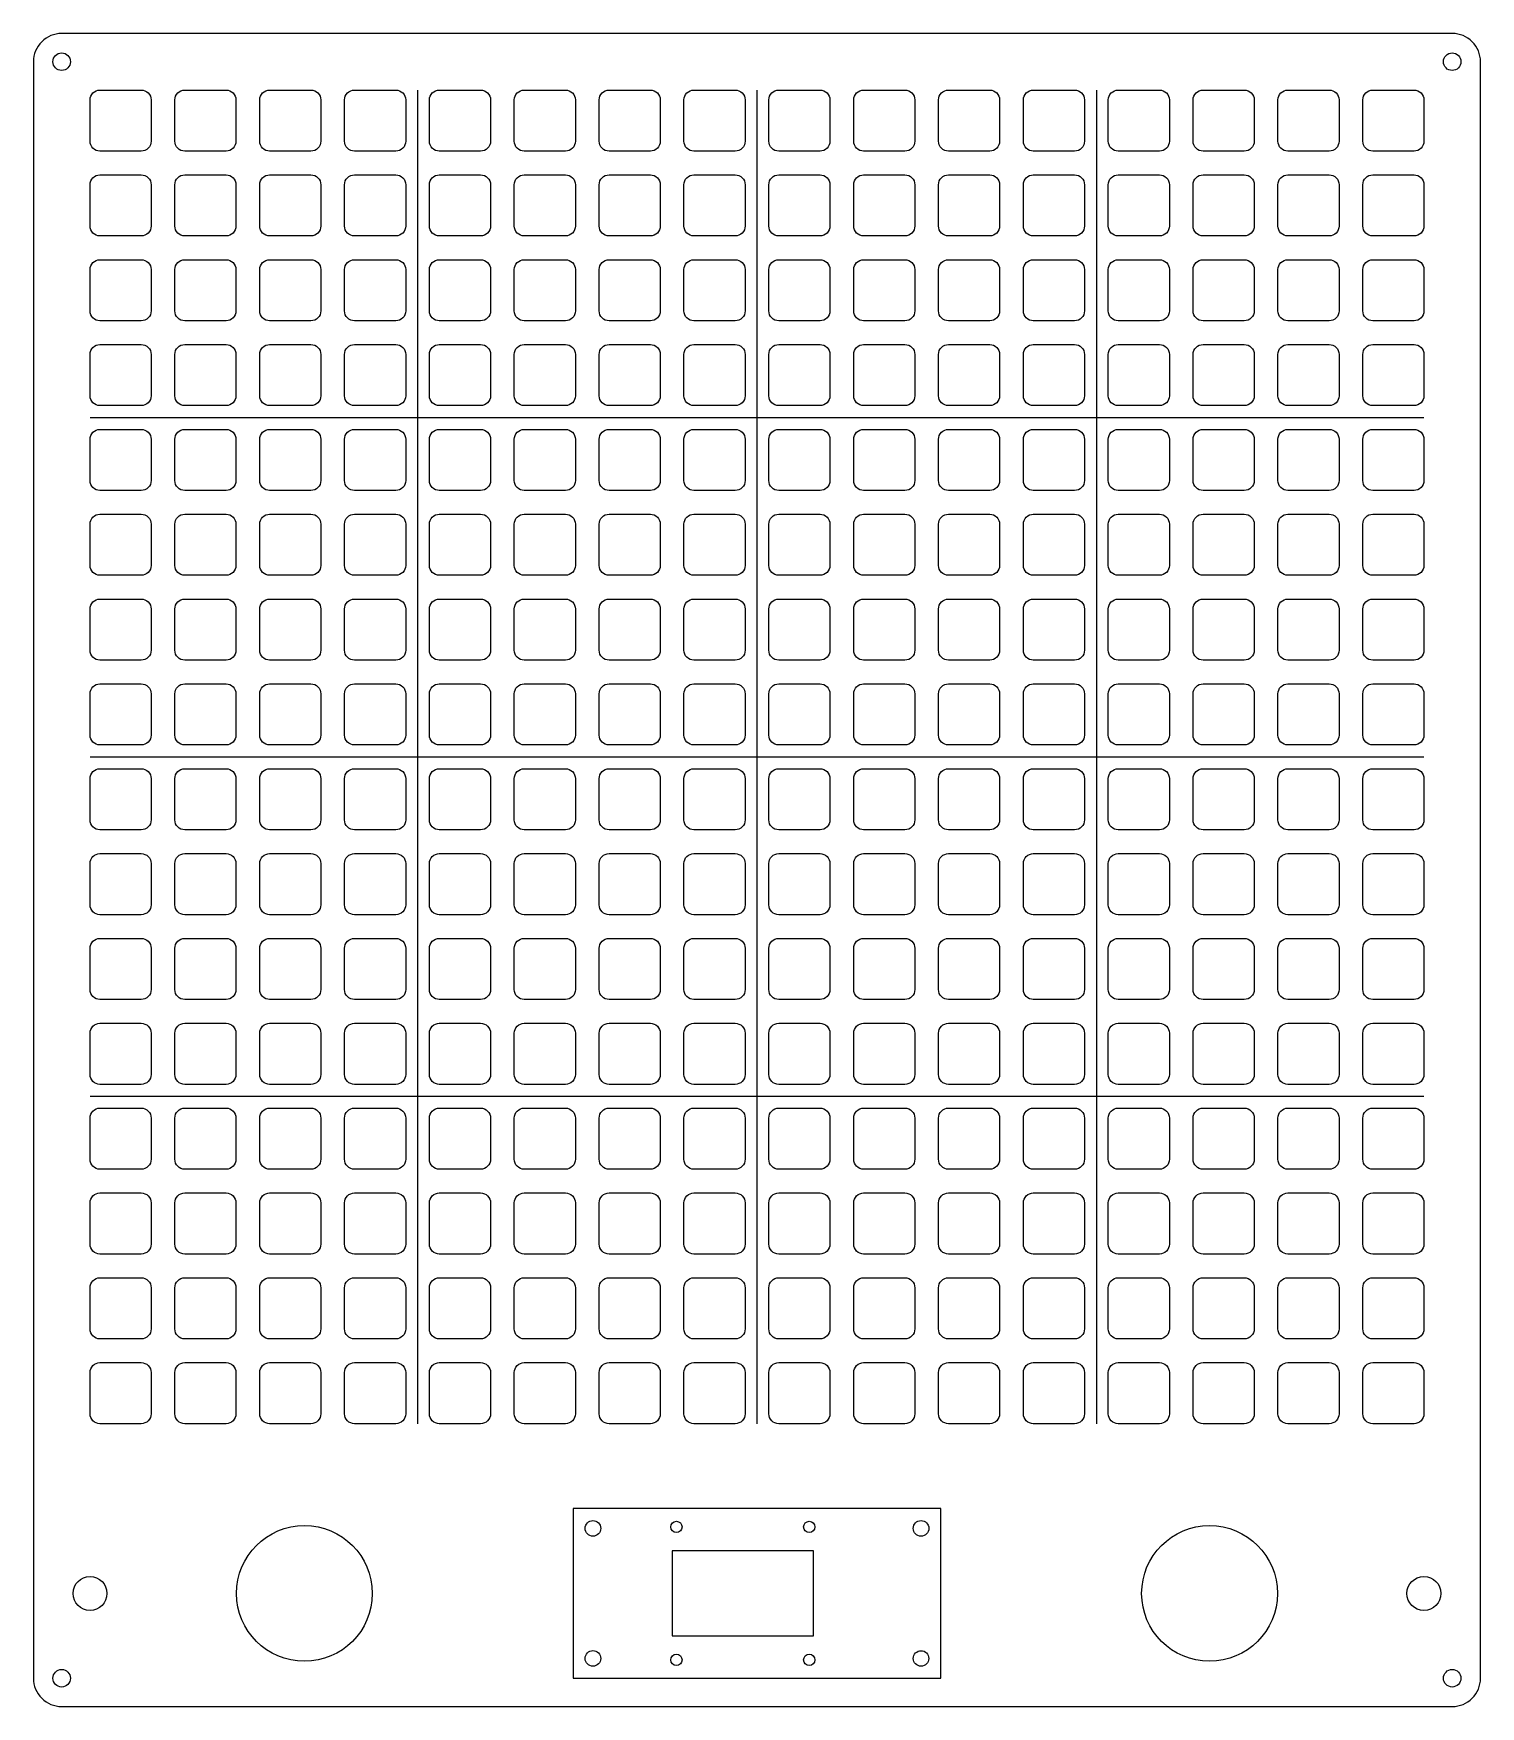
# Model space of a CAD drawing. Header units: millimetres. Extents: x 0 to 256, y -234 to 62.
import ezdxf

# ---------------------------------------------------------------- set-up
doc = ezdxf.new("R2010")
doc.units = ezdxf.units.MM
doc.layers.get('0').update_dxf_attribs({"linetype": 'CONTINUOUS'})

msp = doc.modelspace()

# ---------------------------------------------------------------- linework, layer by layer
for p, q in [((67.83, 51.89), (67.83, -183.91)), ((127.83, 51.89), (127.83, -183.91)), ((187.83, 51.89), (187.83, -183.91)), ((9.93, -6.01), (245.73, -6.01)), ((9.93, -66.01), (245.73, -66.01)), ((9.93, -126.01), (245.73, -126.01))]:
    msp.add_line(p, q)
for points in [[(250.73, 61.89), (4.93, 61.89, 0.414214), (-0.07, 56.89), (-0.07, -228.91, 0.414214), (4.93, -233.91), (250.73, -233.91, 0.414214), (255.73, -228.91), (255.73, 56.89, 0.414214)], [(18.98, 41.09), (11.68, 41.09, -0.414214), (9.93, 42.84), (9.93, 50.14, -0.414214), (11.68, 51.89), (18.98, 51.89, -0.414214), (20.73, 50.14), (20.73, 42.84, -0.414214)], [(33.98, 41.09), (26.68, 41.09, -0.414214), (24.93, 42.84), (24.93, 50.14, -0.414214), (26.68, 51.89), (33.98, 51.89, -0.414214), (35.73, 50.14), (35.73, 42.84, -0.414214)], [(48.98, 41.09), (41.68, 41.09, -0.414214), (39.93, 42.84), (39.93, 50.14, -0.414214), (41.68, 51.89), (48.98, 51.89, -0.414214), (50.73, 50.14), (50.73, 42.84, -0.414214)], [(63.98, 41.09), (56.68, 41.09, -0.414214), (54.93, 42.84), (54.93, 50.14, -0.414214), (56.68, 51.89), (63.98, 51.89, -0.414214), (65.73, 50.14), (65.73, 42.84, -0.414214)], [(78.98, 41.09), (71.68, 41.09, -0.414214), (69.93, 42.84), (69.93, 50.14, -0.414214), (71.68, 51.89), (78.98, 51.89, -0.414214), (80.73, 50.14), (80.73, 42.84, -0.414214)], [(93.98, 41.09), (86.68, 41.09, -0.414214), (84.93, 42.84), (84.93, 50.14, -0.414214), (86.68, 51.89), (93.98, 51.89, -0.414214), (95.73, 50.14), (95.73, 42.84, -0.414214)], [(108.98, 41.09), (101.68, 41.09, -0.414214), (99.93, 42.84), (99.93, 50.14, -0.414214), (101.68, 51.89), (108.98, 51.89, -0.414214), (110.73, 50.14), (110.73, 42.84, -0.414214)], [(123.98, 41.09), (116.68, 41.09, -0.414214), (114.93, 42.84), (114.93, 50.14, -0.414214), (116.68, 51.89), (123.98, 51.89, -0.414214), (125.73, 50.14), (125.73, 42.84, -0.414214)], [(138.98, 41.09), (131.68, 41.09, -0.414214), (129.93, 42.84), (129.93, 50.14, -0.414214), (131.68, 51.89), (138.98, 51.89, -0.414214), (140.73, 50.14), (140.73, 42.84, -0.414214)], [(153.98, 41.09), (146.68, 41.09, -0.414214), (144.93, 42.84), (144.93, 50.14, -0.414214), (146.68, 51.89), (153.98, 51.89, -0.414214), (155.73, 50.14), (155.73, 42.84, -0.414214)], [(168.98, 41.09), (161.68, 41.09, -0.414214), (159.93, 42.84), (159.93, 50.14, -0.414214), (161.68, 51.89), (168.98, 51.89, -0.414214), (170.73, 50.14), (170.73, 42.84, -0.414214)], [(183.98, 41.09), (176.68, 41.09, -0.414214), (174.93, 42.84), (174.93, 50.14, -0.414214), (176.68, 51.89), (183.98, 51.89, -0.414214), (185.73, 50.14), (185.73, 42.84, -0.414214)], [(198.98, 41.09), (191.68, 41.09, -0.414214), (189.93, 42.84), (189.93, 50.14, -0.414214), (191.68, 51.89), (198.98, 51.89, -0.414214), (200.73, 50.14), (200.73, 42.84, -0.414214)], [(213.98, 41.09), (206.68, 41.09, -0.414214), (204.93, 42.84), (204.93, 50.14, -0.414214), (206.68, 51.89), (213.98, 51.89, -0.414214), (215.73, 50.14), (215.73, 42.84, -0.414214)], [(228.98, 41.09), (221.68, 41.09, -0.414214), (219.93, 42.84), (219.93, 50.14, -0.414214), (221.68, 51.89), (228.98, 51.89, -0.414214), (230.73, 50.14), (230.73, 42.84, -0.414214)], [(243.98, 41.09), (236.68, 41.09, -0.414214), (234.93, 42.84), (234.93, 50.14, -0.414214), (236.68, 51.89), (243.98, 51.89, -0.414214), (245.73, 50.14), (245.73, 42.84, -0.414214)], [(18.98, 26.09), (11.68, 26.09, -0.414214), (9.93, 27.84), (9.93, 35.14, -0.414214), (11.68, 36.89), (18.98, 36.89, -0.414214), (20.73, 35.14), (20.73, 27.84, -0.414214)], [(33.98, 26.09), (26.68, 26.09, -0.414214), (24.93, 27.84), (24.93, 35.14, -0.414214), (26.68, 36.89), (33.98, 36.89, -0.414214), (35.73, 35.14), (35.73, 27.84, -0.414214)], [(48.98, 26.09), (41.68, 26.09, -0.414214), (39.93, 27.84), (39.93, 35.14, -0.414214), (41.68, 36.89), (48.98, 36.89, -0.414214), (50.73, 35.14), (50.73, 27.84, -0.414214)], [(63.98, 26.09), (56.68, 26.09, -0.414214), (54.93, 27.84), (54.93, 35.14, -0.414214), (56.68, 36.89), (63.98, 36.89, -0.414214), (65.73, 35.14), (65.73, 27.84, -0.414214)], [(78.98, 26.09), (71.68, 26.09, -0.414214), (69.93, 27.84), (69.93, 35.14, -0.414214), (71.68, 36.89), (78.98, 36.89, -0.414214), (80.73, 35.14), (80.73, 27.84, -0.414214)], [(93.98, 26.09), (86.68, 26.09, -0.414214), (84.93, 27.84), (84.93, 35.14, -0.414214), (86.68, 36.89), (93.98, 36.89, -0.414214), (95.73, 35.14), (95.73, 27.84, -0.414214)], [(108.98, 26.09), (101.68, 26.09, -0.414214), (99.93, 27.84), (99.93, 35.14, -0.414214), (101.68, 36.89), (108.98, 36.89, -0.414214), (110.73, 35.14), (110.73, 27.84, -0.414214)], [(123.98, 26.09), (116.68, 26.09, -0.414214), (114.93, 27.84), (114.93, 35.14, -0.414214), (116.68, 36.89), (123.98, 36.89, -0.414214), (125.73, 35.14), (125.73, 27.84, -0.414214)], [(138.98, 26.09), (131.68, 26.09, -0.414214), (129.93, 27.84), (129.93, 35.14, -0.414214), (131.68, 36.89), (138.98, 36.89, -0.414214), (140.73, 35.14), (140.73, 27.84, -0.414214)], [(153.98, 26.09), (146.68, 26.09, -0.414214), (144.93, 27.84), (144.93, 35.14, -0.414214), (146.68, 36.89), (153.98, 36.89, -0.414214), (155.73, 35.14), (155.73, 27.84, -0.414214)], [(168.98, 26.09), (161.68, 26.09, -0.414214), (159.93, 27.84), (159.93, 35.14, -0.414214), (161.68, 36.89), (168.98, 36.89, -0.414214), (170.73, 35.14), (170.73, 27.84, -0.414214)], [(183.98, 26.09), (176.68, 26.09, -0.414214), (174.93, 27.84), (174.93, 35.14, -0.414214), (176.68, 36.89), (183.98, 36.89, -0.414214), (185.73, 35.14), (185.73, 27.84, -0.414214)], [(198.98, 26.09), (191.68, 26.09, -0.414214), (189.93, 27.84), (189.93, 35.14, -0.414214), (191.68, 36.89), (198.98, 36.89, -0.414214), (200.73, 35.14), (200.73, 27.84, -0.414214)], [(213.98, 26.09), (206.68, 26.09, -0.414214), (204.93, 27.84), (204.93, 35.14, -0.414214), (206.68, 36.89), (213.98, 36.89, -0.414214), (215.73, 35.14), (215.73, 27.84, -0.414214)], [(228.98, 26.09), (221.68, 26.09, -0.414214), (219.93, 27.84), (219.93, 35.14, -0.414214), (221.68, 36.89), (228.98, 36.89, -0.414214), (230.73, 35.14), (230.73, 27.84, -0.414214)], [(243.98, 26.09), (236.68, 26.09, -0.414214), (234.93, 27.84), (234.93, 35.14, -0.414214), (236.68, 36.89), (243.98, 36.89, -0.414214), (245.73, 35.14), (245.73, 27.84, -0.414214)], [(18.98, 11.09), (11.68, 11.09, -0.414214), (9.93, 12.84), (9.93, 20.14, -0.414214), (11.68, 21.89), (18.98, 21.89, -0.414214), (20.73, 20.14), (20.73, 12.84, -0.414214)], [(33.98, 11.09), (26.68, 11.09, -0.414214), (24.93, 12.84), (24.93, 20.14, -0.414214), (26.68, 21.89), (33.98, 21.89, -0.414214), (35.73, 20.14), (35.73, 12.84, -0.414214)], [(48.98, 11.09), (41.68, 11.09, -0.414214), (39.93, 12.84), (39.93, 20.14, -0.414214), (41.68, 21.89), (48.98, 21.89, -0.414214), (50.73, 20.14), (50.73, 12.84, -0.414214)], [(63.98, 11.09), (56.68, 11.09, -0.414214), (54.93, 12.84), (54.93, 20.14, -0.414214), (56.68, 21.89), (63.98, 21.89, -0.414214), (65.73, 20.14), (65.73, 12.84, -0.414214)], [(78.98, 11.09), (71.68, 11.09, -0.414214), (69.93, 12.84), (69.93, 20.14, -0.414214), (71.68, 21.89), (78.98, 21.89, -0.414214), (80.73, 20.14), (80.73, 12.84, -0.414214)], [(93.98, 11.09), (86.68, 11.09, -0.414214), (84.93, 12.84), (84.93, 20.14, -0.414214), (86.68, 21.89), (93.98, 21.89, -0.414214), (95.73, 20.14), (95.73, 12.84, -0.414214)], [(108.98, 11.09), (101.68, 11.09, -0.414214), (99.93, 12.84), (99.93, 20.14, -0.414214), (101.68, 21.89), (108.98, 21.89, -0.414214), (110.73, 20.14), (110.73, 12.84, -0.414214)], [(123.98, 11.09), (116.68, 11.09, -0.414214), (114.93, 12.84), (114.93, 20.14, -0.414214), (116.68, 21.89), (123.98, 21.89, -0.414214), (125.73, 20.14), (125.73, 12.84, -0.414214)], [(138.98, 11.09), (131.68, 11.09, -0.414214), (129.93, 12.84), (129.93, 20.14, -0.414214), (131.68, 21.89), (138.98, 21.89, -0.414214), (140.73, 20.14), (140.73, 12.84, -0.414214)], [(153.98, 11.09), (146.68, 11.09, -0.414214), (144.93, 12.84), (144.93, 20.14, -0.414214), (146.68, 21.89), (153.98, 21.89, -0.414214), (155.73, 20.14), (155.73, 12.84, -0.414214)], [(168.98, 11.09), (161.68, 11.09, -0.414214), (159.93, 12.84), (159.93, 20.14, -0.414214), (161.68, 21.89), (168.98, 21.89, -0.414214), (170.73, 20.14), (170.73, 12.84, -0.414214)], [(183.98, 11.09), (176.68, 11.09, -0.414214), (174.93, 12.84), (174.93, 20.14, -0.414214), (176.68, 21.89), (183.98, 21.89, -0.414214), (185.73, 20.14), (185.73, 12.84, -0.414214)], [(198.98, 11.09), (191.68, 11.09, -0.414214), (189.93, 12.84), (189.93, 20.14, -0.414214), (191.68, 21.89), (198.98, 21.89, -0.414214), (200.73, 20.14), (200.73, 12.84, -0.414214)], [(213.98, 11.09), (206.68, 11.09, -0.414214), (204.93, 12.84), (204.93, 20.14, -0.414214), (206.68, 21.89), (213.98, 21.89, -0.414214), (215.73, 20.14), (215.73, 12.84, -0.414214)], [(228.98, 11.09), (221.68, 11.09, -0.414214), (219.93, 12.84), (219.93, 20.14, -0.414214), (221.68, 21.89), (228.98, 21.89, -0.414214), (230.73, 20.14), (230.73, 12.84, -0.414214)], [(243.98, 11.09), (236.68, 11.09, -0.414214), (234.93, 12.84), (234.93, 20.14, -0.414214), (236.68, 21.89), (243.98, 21.89, -0.414214), (245.73, 20.14), (245.73, 12.84, -0.414214)], [(18.98, -3.91), (11.68, -3.91, -0.414214), (9.93, -2.16), (9.93, 5.14, -0.414214), (11.68, 6.89), (18.98, 6.89, -0.414214), (20.73, 5.14), (20.73, -2.16, -0.414214)], [(33.98, -3.91), (26.68, -3.91, -0.414214), (24.93, -2.16), (24.93, 5.14, -0.414214), (26.68, 6.89), (33.98, 6.89, -0.414214), (35.73, 5.14), (35.73, -2.16, -0.414214)], [(48.98, -3.91), (41.68, -3.91, -0.414214), (39.93, -2.16), (39.93, 5.14, -0.414214), (41.68, 6.89), (48.98, 6.89, -0.414214), (50.73, 5.14), (50.73, -2.16, -0.414214)], [(63.98, -3.91), (56.68, -3.91, -0.414214), (54.93, -2.16), (54.93, 5.14, -0.414214), (56.68, 6.89), (63.98, 6.89, -0.414214), (65.73, 5.14), (65.73, -2.16, -0.414214)], [(78.98, -3.91), (71.68, -3.91, -0.414214), (69.93, -2.16), (69.93, 5.14, -0.414214), (71.68, 6.89), (78.98, 6.89, -0.414214), (80.73, 5.14), (80.73, -2.16, -0.414214)], [(93.98, -3.91), (86.68, -3.91, -0.414214), (84.93, -2.16), (84.93, 5.14, -0.414214), (86.68, 6.89), (93.98, 6.89, -0.414214), (95.73, 5.14), (95.73, -2.16, -0.414214)], [(108.98, -3.91), (101.68, -3.91, -0.414214), (99.93, -2.16), (99.93, 5.14, -0.414214), (101.68, 6.89), (108.98, 6.89, -0.414214), (110.73, 5.14), (110.73, -2.16, -0.414214)], [(123.98, -3.91), (116.68, -3.91, -0.414214), (114.93, -2.16), (114.93, 5.14, -0.414214), (116.68, 6.89), (123.98, 6.89, -0.414214), (125.73, 5.14), (125.73, -2.16, -0.414214)], [(138.98, -3.91), (131.68, -3.91, -0.414214), (129.93, -2.16), (129.93, 5.14, -0.414214), (131.68, 6.89), (138.98, 6.89, -0.414214), (140.73, 5.14), (140.73, -2.16, -0.414214)], [(153.98, -3.91), (146.68, -3.91, -0.414214), (144.93, -2.16), (144.93, 5.14, -0.414214), (146.68, 6.89), (153.98, 6.89, -0.414214), (155.73, 5.14), (155.73, -2.16, -0.414214)], [(168.98, -3.91), (161.68, -3.91, -0.414214), (159.93, -2.16), (159.93, 5.14, -0.414214), (161.68, 6.89), (168.98, 6.89, -0.414214), (170.73, 5.14), (170.73, -2.16, -0.414214)], [(183.98, -3.91), (176.68, -3.91, -0.414214), (174.93, -2.16), (174.93, 5.14, -0.414214), (176.68, 6.89), (183.98, 6.89, -0.414214), (185.73, 5.14), (185.73, -2.16, -0.414214)], [(198.98, -3.91), (191.68, -3.91, -0.414214), (189.93, -2.16), (189.93, 5.14, -0.414214), (191.68, 6.89), (198.98, 6.89, -0.414214), (200.73, 5.14), (200.73, -2.16, -0.414214)], [(213.98, -3.91), (206.68, -3.91, -0.414214), (204.93, -2.16), (204.93, 5.14, -0.414214), (206.68, 6.89), (213.98, 6.89, -0.414214), (215.73, 5.14), (215.73, -2.16, -0.414214)], [(228.98, -3.91), (221.68, -3.91, -0.414214), (219.93, -2.16), (219.93, 5.14, -0.414214), (221.68, 6.89), (228.98, 6.89, -0.414214), (230.73, 5.14), (230.73, -2.16, -0.414214)], [(243.98, -3.91), (236.68, -3.91, -0.414214), (234.93, -2.16), (234.93, 5.14, -0.414214), (236.68, 6.89), (243.98, 6.89, -0.414214), (245.73, 5.14), (245.73, -2.16, -0.414214)], [(18.98, -18.91), (11.68, -18.91, -0.414214), (9.93, -17.16), (9.93, -9.86, -0.414214), (11.68, -8.11), (18.98, -8.11, -0.414214), (20.73, -9.86), (20.73, -17.16, -0.414214)], [(33.98, -18.91), (26.68, -18.91, -0.414214), (24.93, -17.16), (24.93, -9.86, -0.414214), (26.68, -8.11), (33.98, -8.11, -0.414214), (35.73, -9.86), (35.73, -17.16, -0.414214)], [(48.98, -18.91), (41.68, -18.91, -0.414214), (39.93, -17.16), (39.93, -9.86, -0.414214), (41.68, -8.11), (48.98, -8.11, -0.414214), (50.73, -9.86), (50.73, -17.16, -0.414214)], [(63.98, -18.91), (56.68, -18.91, -0.414214), (54.93, -17.16), (54.93, -9.86, -0.414214), (56.68, -8.11), (63.98, -8.11, -0.414214), (65.73, -9.86), (65.73, -17.16, -0.414214)], [(78.98, -18.91), (71.68, -18.91, -0.414214), (69.93, -17.16), (69.93, -9.86, -0.414214), (71.68, -8.11), (78.98, -8.11, -0.414214), (80.73, -9.86), (80.73, -17.16, -0.414214)], [(93.98, -18.91), (86.68, -18.91, -0.414214), (84.93, -17.16), (84.93, -9.86, -0.414214), (86.68, -8.11), (93.98, -8.11, -0.414214), (95.73, -9.86), (95.73, -17.16, -0.414214)], [(108.98, -18.91), (101.68, -18.91, -0.414214), (99.93, -17.16), (99.93, -9.86, -0.414214), (101.68, -8.11), (108.98, -8.11, -0.414214), (110.73, -9.86), (110.73, -17.16, -0.414214)], [(123.98, -18.91), (116.68, -18.91, -0.414214), (114.93, -17.16), (114.93, -9.86, -0.414214), (116.68, -8.11), (123.98, -8.11, -0.414214), (125.73, -9.86), (125.73, -17.16, -0.414214)], [(138.98, -18.91), (131.68, -18.91, -0.414214), (129.93, -17.16), (129.93, -9.86, -0.414214), (131.68, -8.11), (138.98, -8.11, -0.414214), (140.73, -9.86), (140.73, -17.16, -0.414214)], [(153.98, -18.91), (146.68, -18.91, -0.414214), (144.93, -17.16), (144.93, -9.86, -0.414214), (146.68, -8.11), (153.98, -8.11, -0.414214), (155.73, -9.86), (155.73, -17.16, -0.414214)], [(168.98, -18.91), (161.68, -18.91, -0.414214), (159.93, -17.16), (159.93, -9.86, -0.414214), (161.68, -8.11), (168.98, -8.11, -0.414214), (170.73, -9.86), (170.73, -17.16, -0.414214)], [(183.98, -18.91), (176.68, -18.91, -0.414214), (174.93, -17.16), (174.93, -9.86, -0.414214), (176.68, -8.11), (183.98, -8.11, -0.414214), (185.73, -9.86), (185.73, -17.16, -0.414214)], [(198.98, -18.91), (191.68, -18.91, -0.414214), (189.93, -17.16), (189.93, -9.86, -0.414214), (191.68, -8.11), (198.98, -8.11, -0.414214), (200.73, -9.86), (200.73, -17.16, -0.414214)], [(213.98, -18.91), (206.68, -18.91, -0.414214), (204.93, -17.16), (204.93, -9.86, -0.414214), (206.68, -8.11), (213.98, -8.11, -0.414214), (215.73, -9.86), (215.73, -17.16, -0.414214)], [(228.98, -18.91), (221.68, -18.91, -0.414214), (219.93, -17.16), (219.93, -9.86, -0.414214), (221.68, -8.11), (228.98, -8.11, -0.414214), (230.73, -9.86), (230.73, -17.16, -0.414214)], [(243.98, -18.91), (236.68, -18.91, -0.414214), (234.93, -17.16), (234.93, -9.86, -0.414214), (236.68, -8.11), (243.98, -8.11, -0.414214), (245.73, -9.86), (245.73, -17.16, -0.414214)], [(18.98, -33.91), (11.68, -33.91, -0.414214), (9.93, -32.16), (9.93, -24.86, -0.414214), (11.68, -23.11), (18.98, -23.11, -0.414214), (20.73, -24.86), (20.73, -32.16, -0.414214)], [(33.98, -33.91), (26.68, -33.91, -0.414214), (24.93, -32.16), (24.93, -24.86, -0.414214), (26.68, -23.11), (33.98, -23.11, -0.414214), (35.73, -24.86), (35.73, -32.16, -0.414214)], [(48.98, -33.91), (41.68, -33.91, -0.414214), (39.93, -32.16), (39.93, -24.86, -0.414214), (41.68, -23.11), (48.98, -23.11, -0.414214), (50.73, -24.86), (50.73, -32.16, -0.414214)], [(63.98, -33.91), (56.68, -33.91, -0.414214), (54.93, -32.16), (54.93, -24.86, -0.414214), (56.68, -23.11), (63.98, -23.11, -0.414214), (65.73, -24.86), (65.73, -32.16, -0.414214)], [(78.98, -33.91), (71.68, -33.91, -0.414214), (69.93, -32.16), (69.93, -24.86, -0.414214), (71.68, -23.11), (78.98, -23.11, -0.414214), (80.73, -24.86), (80.73, -32.16, -0.414214)], [(93.98, -33.91), (86.68, -33.91, -0.414214), (84.93, -32.16), (84.93, -24.86, -0.414214), (86.68, -23.11), (93.98, -23.11, -0.414214), (95.73, -24.86), (95.73, -32.16, -0.414214)], [(108.98, -33.91), (101.68, -33.91, -0.414214), (99.93, -32.16), (99.93, -24.86, -0.414214), (101.68, -23.11), (108.98, -23.11, -0.414214), (110.73, -24.86), (110.73, -32.16, -0.414214)], [(123.98, -33.91), (116.68, -33.91, -0.414214), (114.93, -32.16), (114.93, -24.86, -0.414214), (116.68, -23.11), (123.98, -23.11, -0.414214), (125.73, -24.86), (125.73, -32.16, -0.414214)], [(138.98, -33.91), (131.68, -33.91, -0.414214), (129.93, -32.16), (129.93, -24.86, -0.414214), (131.68, -23.11), (138.98, -23.11, -0.414214), (140.73, -24.86), (140.73, -32.16, -0.414214)], [(153.98, -33.91), (146.68, -33.91, -0.414214), (144.93, -32.16), (144.93, -24.86, -0.414214), (146.68, -23.11), (153.98, -23.11, -0.414214), (155.73, -24.86), (155.73, -32.16, -0.414214)], [(168.98, -33.91), (161.68, -33.91, -0.414214), (159.93, -32.16), (159.93, -24.86, -0.414214), (161.68, -23.11), (168.98, -23.11, -0.414214), (170.73, -24.86), (170.73, -32.16, -0.414214)], [(183.98, -33.91), (176.68, -33.91, -0.414214), (174.93, -32.16), (174.93, -24.86, -0.414214), (176.68, -23.11), (183.98, -23.11, -0.414214), (185.73, -24.86), (185.73, -32.16, -0.414214)], [(198.98, -33.91), (191.68, -33.91, -0.414214), (189.93, -32.16), (189.93, -24.86, -0.414214), (191.68, -23.11), (198.98, -23.11, -0.414214), (200.73, -24.86), (200.73, -32.16, -0.414214)], [(213.98, -33.91), (206.68, -33.91, -0.414214), (204.93, -32.16), (204.93, -24.86, -0.414214), (206.68, -23.11), (213.98, -23.11, -0.414214), (215.73, -24.86), (215.73, -32.16, -0.414214)], [(228.98, -33.91), (221.68, -33.91, -0.414214), (219.93, -32.16), (219.93, -24.86, -0.414214), (221.68, -23.11), (228.98, -23.11, -0.414214), (230.73, -24.86), (230.73, -32.16, -0.414214)], [(243.98, -33.91), (236.68, -33.91, -0.414214), (234.93, -32.16), (234.93, -24.86, -0.414214), (236.68, -23.11), (243.98, -23.11, -0.414214), (245.73, -24.86), (245.73, -32.16, -0.414214)], [(18.98, -48.91), (11.68, -48.91, -0.414214), (9.93, -47.16), (9.93, -39.86, -0.414214), (11.68, -38.11), (18.98, -38.11, -0.414214), (20.73, -39.86), (20.73, -47.16, -0.414214)], [(33.98, -48.91), (26.68, -48.91, -0.414214), (24.93, -47.16), (24.93, -39.86, -0.414214), (26.68, -38.11), (33.98, -38.11, -0.414214), (35.73, -39.86), (35.73, -47.16, -0.414214)], [(48.98, -48.91), (41.68, -48.91, -0.414214), (39.93, -47.16), (39.93, -39.86, -0.414214), (41.68, -38.11), (48.98, -38.11, -0.414214), (50.73, -39.86), (50.73, -47.16, -0.414214)], [(63.98, -48.91), (56.68, -48.91, -0.414214), (54.93, -47.16), (54.93, -39.86, -0.414214), (56.68, -38.11), (63.98, -38.11, -0.414214), (65.73, -39.86), (65.73, -47.16, -0.414214)], [(78.98, -48.91), (71.68, -48.91, -0.414214), (69.93, -47.16), (69.93, -39.86, -0.414214), (71.68, -38.11), (78.98, -38.11, -0.414214), (80.73, -39.86), (80.73, -47.16, -0.414214)], [(93.98, -48.91), (86.68, -48.91, -0.414214), (84.93, -47.16), (84.93, -39.86, -0.414214), (86.68, -38.11), (93.98, -38.11, -0.414214), (95.73, -39.86), (95.73, -47.16, -0.414214)], [(108.98, -48.91), (101.68, -48.91, -0.414214), (99.93, -47.16), (99.93, -39.86, -0.414214), (101.68, -38.11), (108.98, -38.11, -0.414214), (110.73, -39.86), (110.73, -47.16, -0.414214)], [(123.98, -48.91), (116.68, -48.91, -0.414214), (114.93, -47.16), (114.93, -39.86, -0.414214), (116.68, -38.11), (123.98, -38.11, -0.414214), (125.73, -39.86), (125.73, -47.16, -0.414214)], [(138.98, -48.91), (131.68, -48.91, -0.414214), (129.93, -47.16), (129.93, -39.86, -0.414214), (131.68, -38.11), (138.98, -38.11, -0.414214), (140.73, -39.86), (140.73, -47.16, -0.414214)], [(153.98, -48.91), (146.68, -48.91, -0.414214), (144.93, -47.16), (144.93, -39.86, -0.414214), (146.68, -38.11), (153.98, -38.11, -0.414214), (155.73, -39.86), (155.73, -47.16, -0.414214)], [(168.98, -48.91), (161.68, -48.91, -0.414214), (159.93, -47.16), (159.93, -39.86, -0.414214), (161.68, -38.11), (168.98, -38.11, -0.414214), (170.73, -39.86), (170.73, -47.16, -0.414214)], [(183.98, -48.91), (176.68, -48.91, -0.414214), (174.93, -47.16), (174.93, -39.86, -0.414214), (176.68, -38.11), (183.98, -38.11, -0.414214), (185.73, -39.86), (185.73, -47.16, -0.414214)], [(198.98, -48.91), (191.68, -48.91, -0.414214), (189.93, -47.16), (189.93, -39.86, -0.414214), (191.68, -38.11), (198.98, -38.11, -0.414214), (200.73, -39.86), (200.73, -47.16, -0.414214)], [(213.98, -48.91), (206.68, -48.91, -0.414214), (204.93, -47.16), (204.93, -39.86, -0.414214), (206.68, -38.11), (213.98, -38.11, -0.414214), (215.73, -39.86), (215.73, -47.16, -0.414214)], [(228.98, -48.91), (221.68, -48.91, -0.414214), (219.93, -47.16), (219.93, -39.86, -0.414214), (221.68, -38.11), (228.98, -38.11, -0.414214), (230.73, -39.86), (230.73, -47.16, -0.414214)], [(243.98, -48.91), (236.68, -48.91, -0.414214), (234.93, -47.16), (234.93, -39.86, -0.414214), (236.68, -38.11), (243.98, -38.11, -0.414214), (245.73, -39.86), (245.73, -47.16, -0.414214)], [(18.98, -63.91), (11.68, -63.91, -0.414214), (9.93, -62.16), (9.93, -54.86, -0.414214), (11.68, -53.11), (18.98, -53.11, -0.414214), (20.73, -54.86), (20.73, -62.16, -0.414214)], [(33.98, -63.91), (26.68, -63.91, -0.414214), (24.93, -62.16), (24.93, -54.86, -0.414214), (26.68, -53.11), (33.98, -53.11, -0.414214), (35.73, -54.86), (35.73, -62.16, -0.414214)], [(48.98, -63.91), (41.68, -63.91, -0.414214), (39.93, -62.16), (39.93, -54.86, -0.414214), (41.68, -53.11), (48.98, -53.11, -0.414214), (50.73, -54.86), (50.73, -62.16, -0.414214)], [(63.98, -63.91), (56.68, -63.91, -0.414214), (54.93, -62.16), (54.93, -54.86, -0.414214), (56.68, -53.11), (63.98, -53.11, -0.414214), (65.73, -54.86), (65.73, -62.16, -0.414214)], [(78.98, -63.91), (71.68, -63.91, -0.414214), (69.93, -62.16), (69.93, -54.86, -0.414214), (71.68, -53.11), (78.98, -53.11, -0.414214), (80.73, -54.86), (80.73, -62.16, -0.414214)], [(93.98, -63.91), (86.68, -63.91, -0.414214), (84.93, -62.16), (84.93, -54.86, -0.414214), (86.68, -53.11), (93.98, -53.11, -0.414214), (95.73, -54.86), (95.73, -62.16, -0.414214)], [(108.98, -63.91), (101.68, -63.91, -0.414214), (99.93, -62.16), (99.93, -54.86, -0.414214), (101.68, -53.11), (108.98, -53.11, -0.414214), (110.73, -54.86), (110.73, -62.16, -0.414214)], [(123.98, -63.91), (116.68, -63.91, -0.414214), (114.93, -62.16), (114.93, -54.86, -0.414214), (116.68, -53.11), (123.98, -53.11, -0.414214), (125.73, -54.86), (125.73, -62.16, -0.414214)], [(138.98, -63.91), (131.68, -63.91, -0.414214), (129.93, -62.16), (129.93, -54.86, -0.414214), (131.68, -53.11), (138.98, -53.11, -0.414214), (140.73, -54.86), (140.73, -62.16, -0.414214)], [(153.98, -63.91), (146.68, -63.91, -0.414214), (144.93, -62.16), (144.93, -54.86, -0.414214), (146.68, -53.11), (153.98, -53.11, -0.414214), (155.73, -54.86), (155.73, -62.16, -0.414214)], [(168.98, -63.91), (161.68, -63.91, -0.414214), (159.93, -62.16), (159.93, -54.86, -0.414214), (161.68, -53.11), (168.98, -53.11, -0.414214), (170.73, -54.86), (170.73, -62.16, -0.414214)], [(183.98, -63.91), (176.68, -63.91, -0.414214), (174.93, -62.16), (174.93, -54.86, -0.414214), (176.68, -53.11), (183.98, -53.11, -0.414214), (185.73, -54.86), (185.73, -62.16, -0.414214)], [(198.98, -63.91), (191.68, -63.91, -0.414214), (189.93, -62.16), (189.93, -54.86, -0.414214), (191.68, -53.11), (198.98, -53.11, -0.414214), (200.73, -54.86), (200.73, -62.16, -0.414214)], [(213.98, -63.91), (206.68, -63.91, -0.414214), (204.93, -62.16), (204.93, -54.86, -0.414214), (206.68, -53.11), (213.98, -53.11, -0.414214), (215.73, -54.86), (215.73, -62.16, -0.414214)], [(228.98, -63.91), (221.68, -63.91, -0.414214), (219.93, -62.16), (219.93, -54.86, -0.414214), (221.68, -53.11), (228.98, -53.11, -0.414214), (230.73, -54.86), (230.73, -62.16, -0.414214)], [(243.98, -63.91), (236.68, -63.91, -0.414214), (234.93, -62.16), (234.93, -54.86, -0.414214), (236.68, -53.11), (243.98, -53.11, -0.414214), (245.73, -54.86), (245.73, -62.16, -0.414214)], [(18.98, -78.91), (11.68, -78.91, -0.414214), (9.93, -77.16), (9.93, -69.86, -0.414214), (11.68, -68.11), (18.98, -68.11, -0.414214), (20.73, -69.86), (20.73, -77.16, -0.414214)], [(33.98, -78.91), (26.68, -78.91, -0.414214), (24.93, -77.16), (24.93, -69.86, -0.414214), (26.68, -68.11), (33.98, -68.11, -0.414214), (35.73, -69.86), (35.73, -77.16, -0.414214)], [(48.98, -78.91), (41.68, -78.91, -0.414214), (39.93, -77.16), (39.93, -69.86, -0.414214), (41.68, -68.11), (48.98, -68.11, -0.414214), (50.73, -69.86), (50.73, -77.16, -0.414214)], [(63.98, -78.91), (56.68, -78.91, -0.414214), (54.93, -77.16), (54.93, -69.86, -0.414214), (56.68, -68.11), (63.98, -68.11, -0.414214), (65.73, -69.86), (65.73, -77.16, -0.414214)], [(78.98, -78.91), (71.68, -78.91, -0.414214), (69.93, -77.16), (69.93, -69.86, -0.414214), (71.68, -68.11), (78.98, -68.11, -0.414214), (80.73, -69.86), (80.73, -77.16, -0.414214)], [(93.98, -78.91), (86.68, -78.91, -0.414214), (84.93, -77.16), (84.93, -69.86, -0.414214), (86.68, -68.11), (93.98, -68.11, -0.414214), (95.73, -69.86), (95.73, -77.16, -0.414214)], [(108.98, -78.91), (101.68, -78.91, -0.414214), (99.93, -77.16), (99.93, -69.86, -0.414214), (101.68, -68.11), (108.98, -68.11, -0.414214), (110.73, -69.86), (110.73, -77.16, -0.414214)], [(123.98, -78.91), (116.68, -78.91, -0.414214), (114.93, -77.16), (114.93, -69.86, -0.414214), (116.68, -68.11), (123.98, -68.11, -0.414214), (125.73, -69.86), (125.73, -77.16, -0.414214)], [(138.98, -78.91), (131.68, -78.91, -0.414214), (129.93, -77.16), (129.93, -69.86, -0.414214), (131.68, -68.11), (138.98, -68.11, -0.414214), (140.73, -69.86), (140.73, -77.16, -0.414214)], [(153.98, -78.91), (146.68, -78.91, -0.414214), (144.93, -77.16), (144.93, -69.86, -0.414214), (146.68, -68.11), (153.98, -68.11, -0.414214), (155.73, -69.86), (155.73, -77.16, -0.414214)], [(168.98, -78.91), (161.68, -78.91, -0.414214), (159.93, -77.16), (159.93, -69.86, -0.414214), (161.68, -68.11), (168.98, -68.11, -0.414214), (170.73, -69.86), (170.73, -77.16, -0.414214)], [(183.98, -78.91), (176.68, -78.91, -0.414214), (174.93, -77.16), (174.93, -69.86, -0.414214), (176.68, -68.11), (183.98, -68.11, -0.414214), (185.73, -69.86), (185.73, -77.16, -0.414214)], [(198.98, -78.91), (191.68, -78.91, -0.414214), (189.93, -77.16), (189.93, -69.86, -0.414214), (191.68, -68.11), (198.98, -68.11, -0.414214), (200.73, -69.86), (200.73, -77.16, -0.414214)], [(213.98, -78.91), (206.68, -78.91, -0.414214), (204.93, -77.16), (204.93, -69.86, -0.414214), (206.68, -68.11), (213.98, -68.11, -0.414214), (215.73, -69.86), (215.73, -77.16, -0.414214)], [(228.98, -78.91), (221.68, -78.91, -0.414214), (219.93, -77.16), (219.93, -69.86, -0.414214), (221.68, -68.11), (228.98, -68.11, -0.414214), (230.73, -69.86), (230.73, -77.16, -0.414214)], [(243.98, -78.91), (236.68, -78.91, -0.414214), (234.93, -77.16), (234.93, -69.86, -0.414214), (236.68, -68.11), (243.98, -68.11, -0.414214), (245.73, -69.86), (245.73, -77.16, -0.414214)], [(18.98, -93.91), (11.68, -93.91, -0.414214), (9.93, -92.16), (9.93, -84.86, -0.414214), (11.68, -83.11), (18.98, -83.11, -0.414214), (20.73, -84.86), (20.73, -92.16, -0.414214)], [(33.98, -93.91), (26.68, -93.91, -0.414214), (24.93, -92.16), (24.93, -84.86, -0.414214), (26.68, -83.11), (33.98, -83.11, -0.414214), (35.73, -84.86), (35.73, -92.16, -0.414214)], [(48.98, -93.91), (41.68, -93.91, -0.414214), (39.93, -92.16), (39.93, -84.86, -0.414214), (41.68, -83.11), (48.98, -83.11, -0.414214), (50.73, -84.86), (50.73, -92.16, -0.414214)], [(63.98, -93.91), (56.68, -93.91, -0.414214), (54.93, -92.16), (54.93, -84.86, -0.414214), (56.68, -83.11), (63.98, -83.11, -0.414214), (65.73, -84.86), (65.73, -92.16, -0.414214)], [(78.98, -93.91), (71.68, -93.91, -0.414214), (69.93, -92.16), (69.93, -84.86, -0.414214), (71.68, -83.11), (78.98, -83.11, -0.414214), (80.73, -84.86), (80.73, -92.16, -0.414214)], [(93.98, -93.91), (86.68, -93.91, -0.414214), (84.93, -92.16), (84.93, -84.86, -0.414214), (86.68, -83.11), (93.98, -83.11, -0.414214), (95.73, -84.86), (95.73, -92.16, -0.414214)], [(108.98, -93.91), (101.68, -93.91, -0.414214), (99.93, -92.16), (99.93, -84.86, -0.414214), (101.68, -83.11), (108.98, -83.11, -0.414214), (110.73, -84.86), (110.73, -92.16, -0.414214)], [(123.98, -93.91), (116.68, -93.91, -0.414214), (114.93, -92.16), (114.93, -84.86, -0.414214), (116.68, -83.11), (123.98, -83.11, -0.414214), (125.73, -84.86), (125.73, -92.16, -0.414214)], [(138.98, -93.91), (131.68, -93.91, -0.414214), (129.93, -92.16), (129.93, -84.86, -0.414214), (131.68, -83.11), (138.98, -83.11, -0.414214), (140.73, -84.86), (140.73, -92.16, -0.414214)], [(153.98, -93.91), (146.68, -93.91, -0.414214), (144.93, -92.16), (144.93, -84.86, -0.414214), (146.68, -83.11), (153.98, -83.11, -0.414214), (155.73, -84.86), (155.73, -92.16, -0.414214)], [(168.98, -93.91), (161.68, -93.91, -0.414214), (159.93, -92.16), (159.93, -84.86, -0.414214), (161.68, -83.11), (168.98, -83.11, -0.414214), (170.73, -84.86), (170.73, -92.16, -0.414214)], [(183.98, -93.91), (176.68, -93.91, -0.414214), (174.93, -92.16), (174.93, -84.86, -0.414214), (176.68, -83.11), (183.98, -83.11, -0.414214), (185.73, -84.86), (185.73, -92.16, -0.414214)], [(198.98, -93.91), (191.68, -93.91, -0.414214), (189.93, -92.16), (189.93, -84.86, -0.414214), (191.68, -83.11), (198.98, -83.11, -0.414214), (200.73, -84.86), (200.73, -92.16, -0.414214)], [(213.98, -93.91), (206.68, -93.91, -0.414214), (204.93, -92.16), (204.93, -84.86, -0.414214), (206.68, -83.11), (213.98, -83.11, -0.414214), (215.73, -84.86), (215.73, -92.16, -0.414214)], [(228.98, -93.91), (221.68, -93.91, -0.414214), (219.93, -92.16), (219.93, -84.86, -0.414214), (221.68, -83.11), (228.98, -83.11, -0.414214), (230.73, -84.86), (230.73, -92.16, -0.414214)], [(243.98, -93.91), (236.68, -93.91, -0.414214), (234.93, -92.16), (234.93, -84.86, -0.414214), (236.68, -83.11), (243.98, -83.11, -0.414214), (245.73, -84.86), (245.73, -92.16, -0.414214)], [(18.98, -108.91), (11.68, -108.91, -0.414214), (9.93, -107.16), (9.93, -99.86, -0.414214), (11.68, -98.11), (18.98, -98.11, -0.414214), (20.73, -99.86), (20.73, -107.16, -0.414214)], [(33.98, -108.91), (26.68, -108.91, -0.414214), (24.93, -107.16), (24.93, -99.86, -0.414214), (26.68, -98.11), (33.98, -98.11, -0.414214), (35.73, -99.86), (35.73, -107.16, -0.414214)], [(48.98, -108.91), (41.68, -108.91, -0.414214), (39.93, -107.16), (39.93, -99.86, -0.414214), (41.68, -98.11), (48.98, -98.11, -0.414214), (50.73, -99.86), (50.73, -107.16, -0.414214)], [(63.98, -108.91), (56.68, -108.91, -0.414214), (54.93, -107.16), (54.93, -99.86, -0.414214), (56.68, -98.11), (63.98, -98.11, -0.414214), (65.73, -99.86), (65.73, -107.16, -0.414214)], [(78.98, -108.91), (71.68, -108.91, -0.414214), (69.93, -107.16), (69.93, -99.86, -0.414214), (71.68, -98.11), (78.98, -98.11, -0.414214), (80.73, -99.86), (80.73, -107.16, -0.414214)], [(93.98, -108.91), (86.68, -108.91, -0.414214), (84.93, -107.16), (84.93, -99.86, -0.414214), (86.68, -98.11), (93.98, -98.11, -0.414214), (95.73, -99.86), (95.73, -107.16, -0.414214)], [(108.98, -108.91), (101.68, -108.91, -0.414214), (99.93, -107.16), (99.93, -99.86, -0.414214), (101.68, -98.11), (108.98, -98.11, -0.414214), (110.73, -99.86), (110.73, -107.16, -0.414214)], [(123.98, -108.91), (116.68, -108.91, -0.414214), (114.93, -107.16), (114.93, -99.86, -0.414214), (116.68, -98.11), (123.98, -98.11, -0.414214), (125.73, -99.86), (125.73, -107.16, -0.414214)], [(138.98, -108.91), (131.68, -108.91, -0.414214), (129.93, -107.16), (129.93, -99.86, -0.414214), (131.68, -98.11), (138.98, -98.11, -0.414214), (140.73, -99.86), (140.73, -107.16, -0.414214)], [(153.98, -108.91), (146.68, -108.91, -0.414214), (144.93, -107.16), (144.93, -99.86, -0.414214), (146.68, -98.11), (153.98, -98.11, -0.414214), (155.73, -99.86), (155.73, -107.16, -0.414214)], [(168.98, -108.91), (161.68, -108.91, -0.414214), (159.93, -107.16), (159.93, -99.86, -0.414214), (161.68, -98.11), (168.98, -98.11, -0.414214), (170.73, -99.86), (170.73, -107.16, -0.414214)], [(183.98, -108.91), (176.68, -108.91, -0.414214), (174.93, -107.16), (174.93, -99.86, -0.414214), (176.68, -98.11), (183.98, -98.11, -0.414214), (185.73, -99.86), (185.73, -107.16, -0.414214)], [(198.98, -108.91), (191.68, -108.91, -0.414214), (189.93, -107.16), (189.93, -99.86, -0.414214), (191.68, -98.11), (198.98, -98.11, -0.414214), (200.73, -99.86), (200.73, -107.16, -0.414214)], [(213.98, -108.91), (206.68, -108.91, -0.414214), (204.93, -107.16), (204.93, -99.86, -0.414214), (206.68, -98.11), (213.98, -98.11, -0.414214), (215.73, -99.86), (215.73, -107.16, -0.414214)], [(228.98, -108.91), (221.68, -108.91, -0.414214), (219.93, -107.16), (219.93, -99.86, -0.414214), (221.68, -98.11), (228.98, -98.11, -0.414214), (230.73, -99.86), (230.73, -107.16, -0.414214)], [(243.98, -108.91), (236.68, -108.91, -0.414214), (234.93, -107.16), (234.93, -99.86, -0.414214), (236.68, -98.11), (243.98, -98.11, -0.414214), (245.73, -99.86), (245.73, -107.16, -0.414214)], [(18.98, -123.91), (11.68, -123.91, -0.414214), (9.93, -122.16), (9.93, -114.86, -0.414214), (11.68, -113.11), (18.98, -113.11, -0.414214), (20.73, -114.86), (20.73, -122.16, -0.414214)], [(33.98, -123.91), (26.68, -123.91, -0.414214), (24.93, -122.16), (24.93, -114.86, -0.414214), (26.68, -113.11), (33.98, -113.11, -0.414214), (35.73, -114.86), (35.73, -122.16, -0.414214)], [(48.98, -123.91), (41.68, -123.91, -0.414214), (39.93, -122.16), (39.93, -114.86, -0.414214), (41.68, -113.11), (48.98, -113.11, -0.414214), (50.73, -114.86), (50.73, -122.16, -0.414214)], [(63.98, -123.91), (56.68, -123.91, -0.414214), (54.93, -122.16), (54.93, -114.86, -0.414214), (56.68, -113.11), (63.98, -113.11, -0.414214), (65.73, -114.86), (65.73, -122.16, -0.414214)], [(78.98, -123.91), (71.68, -123.91, -0.414214), (69.93, -122.16), (69.93, -114.86, -0.414214), (71.68, -113.11), (78.98, -113.11, -0.414214), (80.73, -114.86), (80.73, -122.16, -0.414214)], [(93.98, -123.91), (86.68, -123.91, -0.414214), (84.93, -122.16), (84.93, -114.86, -0.414214), (86.68, -113.11), (93.98, -113.11, -0.414214), (95.73, -114.86), (95.73, -122.16, -0.414214)], [(108.98, -123.91), (101.68, -123.91, -0.414214), (99.93, -122.16), (99.93, -114.86, -0.414214), (101.68, -113.11), (108.98, -113.11, -0.414214), (110.73, -114.86), (110.73, -122.16, -0.414214)], [(123.98, -123.91), (116.68, -123.91, -0.414214), (114.93, -122.16), (114.93, -114.86, -0.414214), (116.68, -113.11), (123.98, -113.11, -0.414214), (125.73, -114.86), (125.73, -122.16, -0.414214)], [(138.98, -123.91), (131.68, -123.91, -0.414214), (129.93, -122.16), (129.93, -114.86, -0.414214), (131.68, -113.11), (138.98, -113.11, -0.414214), (140.73, -114.86), (140.73, -122.16, -0.414214)], [(153.98, -123.91), (146.68, -123.91, -0.414214), (144.93, -122.16), (144.93, -114.86, -0.414214), (146.68, -113.11), (153.98, -113.11, -0.414214), (155.73, -114.86), (155.73, -122.16, -0.414214)], [(168.98, -123.91), (161.68, -123.91, -0.414214), (159.93, -122.16), (159.93, -114.86, -0.414214), (161.68, -113.11), (168.98, -113.11, -0.414214), (170.73, -114.86), (170.73, -122.16, -0.414214)], [(183.98, -123.91), (176.68, -123.91, -0.414214), (174.93, -122.16), (174.93, -114.86, -0.414214), (176.68, -113.11), (183.98, -113.11, -0.414214), (185.73, -114.86), (185.73, -122.16, -0.414214)], [(198.98, -123.91), (191.68, -123.91, -0.414214), (189.93, -122.16), (189.93, -114.86, -0.414214), (191.68, -113.11), (198.98, -113.11, -0.414214), (200.73, -114.86), (200.73, -122.16, -0.414214)], [(213.98, -123.91), (206.68, -123.91, -0.414214), (204.93, -122.16), (204.93, -114.86, -0.414214), (206.68, -113.11), (213.98, -113.11, -0.414214), (215.73, -114.86), (215.73, -122.16, -0.414214)], [(228.98, -123.91), (221.68, -123.91, -0.414214), (219.93, -122.16), (219.93, -114.86, -0.414214), (221.68, -113.11), (228.98, -113.11, -0.414214), (230.73, -114.86), (230.73, -122.16, -0.414214)], [(243.98, -123.91), (236.68, -123.91, -0.414214), (234.93, -122.16), (234.93, -114.86, -0.414214), (236.68, -113.11), (243.98, -113.11, -0.414214), (245.73, -114.86), (245.73, -122.16, -0.414214)], [(18.98, -138.91), (11.68, -138.91, -0.414214), (9.93, -137.16), (9.93, -129.86, -0.414214), (11.68, -128.11), (18.98, -128.11, -0.414214), (20.73, -129.86), (20.73, -137.16, -0.414214)], [(33.98, -138.91), (26.68, -138.91, -0.414214), (24.93, -137.16), (24.93, -129.86, -0.414214), (26.68, -128.11), (33.98, -128.11, -0.414214), (35.73, -129.86), (35.73, -137.16, -0.414214)], [(48.98, -138.91), (41.68, -138.91, -0.414214), (39.93, -137.16), (39.93, -129.86, -0.414214), (41.68, -128.11), (48.98, -128.11, -0.414214), (50.73, -129.86), (50.73, -137.16, -0.414214)], [(63.98, -138.91), (56.68, -138.91, -0.414214), (54.93, -137.16), (54.93, -129.86, -0.414214), (56.68, -128.11), (63.98, -128.11, -0.414214), (65.73, -129.86), (65.73, -137.16, -0.414214)], [(78.98, -138.91), (71.68, -138.91, -0.414214), (69.93, -137.16), (69.93, -129.86, -0.414214), (71.68, -128.11), (78.98, -128.11, -0.414214), (80.73, -129.86), (80.73, -137.16, -0.414214)], [(93.98, -138.91), (86.68, -138.91, -0.414214), (84.93, -137.16), (84.93, -129.86, -0.414214), (86.68, -128.11), (93.98, -128.11, -0.414214), (95.73, -129.86), (95.73, -137.16, -0.414214)], [(108.98, -138.91), (101.68, -138.91, -0.414214), (99.93, -137.16), (99.93, -129.86, -0.414214), (101.68, -128.11), (108.98, -128.11, -0.414214), (110.73, -129.86), (110.73, -137.16, -0.414214)], [(123.98, -138.91), (116.68, -138.91, -0.414214), (114.93, -137.16), (114.93, -129.86, -0.414214), (116.68, -128.11), (123.98, -128.11, -0.414214), (125.73, -129.86), (125.73, -137.16, -0.414214)], [(138.98, -138.91), (131.68, -138.91, -0.414214), (129.93, -137.16), (129.93, -129.86, -0.414214), (131.68, -128.11), (138.98, -128.11, -0.414214), (140.73, -129.86), (140.73, -137.16, -0.414214)], [(153.98, -138.91), (146.68, -138.91, -0.414214), (144.93, -137.16), (144.93, -129.86, -0.414214), (146.68, -128.11), (153.98, -128.11, -0.414214), (155.73, -129.86), (155.73, -137.16, -0.414214)], [(168.98, -138.91), (161.68, -138.91, -0.414214), (159.93, -137.16), (159.93, -129.86, -0.414214), (161.68, -128.11), (168.98, -128.11, -0.414214), (170.73, -129.86), (170.73, -137.16, -0.414214)], [(183.98, -138.91), (176.68, -138.91, -0.414214), (174.93, -137.16), (174.93, -129.86, -0.414214), (176.68, -128.11), (183.98, -128.11, -0.414214), (185.73, -129.86), (185.73, -137.16, -0.414214)], [(198.98, -138.91), (191.68, -138.91, -0.414214), (189.93, -137.16), (189.93, -129.86, -0.414214), (191.68, -128.11), (198.98, -128.11, -0.414214), (200.73, -129.86), (200.73, -137.16, -0.414214)], [(213.98, -138.91), (206.68, -138.91, -0.414214), (204.93, -137.16), (204.93, -129.86, -0.414214), (206.68, -128.11), (213.98, -128.11, -0.414214), (215.73, -129.86), (215.73, -137.16, -0.414214)], [(228.98, -138.91), (221.68, -138.91, -0.414214), (219.93, -137.16), (219.93, -129.86, -0.414214), (221.68, -128.11), (228.98, -128.11, -0.414214), (230.73, -129.86), (230.73, -137.16, -0.414214)], [(243.98, -138.91), (236.68, -138.91, -0.414214), (234.93, -137.16), (234.93, -129.86, -0.414214), (236.68, -128.11), (243.98, -128.11, -0.414214), (245.73, -129.86), (245.73, -137.16, -0.414214)], [(18.98, -153.91), (11.68, -153.91, -0.414214), (9.93, -152.16), (9.93, -144.86, -0.414214), (11.68, -143.11), (18.98, -143.11, -0.414214), (20.73, -144.86), (20.73, -152.16, -0.414214)], [(33.98, -153.91), (26.68, -153.91, -0.414214), (24.93, -152.16), (24.93, -144.86, -0.414214), (26.68, -143.11), (33.98, -143.11, -0.414214), (35.73, -144.86), (35.73, -152.16, -0.414214)], [(48.98, -153.91), (41.68, -153.91, -0.414214), (39.93, -152.16), (39.93, -144.86, -0.414214), (41.68, -143.11), (48.98, -143.11, -0.414214), (50.73, -144.86), (50.73, -152.16, -0.414214)], [(63.98, -153.91), (56.68, -153.91, -0.414214), (54.93, -152.16), (54.93, -144.86, -0.414214), (56.68, -143.11), (63.98, -143.11, -0.414214), (65.73, -144.86), (65.73, -152.16, -0.414214)], [(78.98, -153.91), (71.68, -153.91, -0.414214), (69.93, -152.16), (69.93, -144.86, -0.414214), (71.68, -143.11), (78.98, -143.11, -0.414214), (80.73, -144.86), (80.73, -152.16, -0.414214)], [(93.98, -153.91), (86.68, -153.91, -0.414214), (84.93, -152.16), (84.93, -144.86, -0.414214), (86.68, -143.11), (93.98, -143.11, -0.414214), (95.73, -144.86), (95.73, -152.16, -0.414214)], [(108.98, -153.91), (101.68, -153.91, -0.414214), (99.93, -152.16), (99.93, -144.86, -0.414214), (101.68, -143.11), (108.98, -143.11, -0.414214), (110.73, -144.86), (110.73, -152.16, -0.414214)], [(123.98, -153.91), (116.68, -153.91, -0.414214), (114.93, -152.16), (114.93, -144.86, -0.414214), (116.68, -143.11), (123.98, -143.11, -0.414214), (125.73, -144.86), (125.73, -152.16, -0.414214)], [(138.98, -153.91), (131.68, -153.91, -0.414214), (129.93, -152.16), (129.93, -144.86, -0.414214), (131.68, -143.11), (138.98, -143.11, -0.414214), (140.73, -144.86), (140.73, -152.16, -0.414214)], [(153.98, -153.91), (146.68, -153.91, -0.414214), (144.93, -152.16), (144.93, -144.86, -0.414214), (146.68, -143.11), (153.98, -143.11, -0.414214), (155.73, -144.86), (155.73, -152.16, -0.414214)], [(168.98, -153.91), (161.68, -153.91, -0.414214), (159.93, -152.16), (159.93, -144.86, -0.414214), (161.68, -143.11), (168.98, -143.11, -0.414214), (170.73, -144.86), (170.73, -152.16, -0.414214)], [(183.98, -153.91), (176.68, -153.91, -0.414214), (174.93, -152.16), (174.93, -144.86, -0.414214), (176.68, -143.11), (183.98, -143.11, -0.414214), (185.73, -144.86), (185.73, -152.16, -0.414214)], [(198.98, -153.91), (191.68, -153.91, -0.414214), (189.93, -152.16), (189.93, -144.86, -0.414214), (191.68, -143.11), (198.98, -143.11, -0.414214), (200.73, -144.86), (200.73, -152.16, -0.414214)], [(213.98, -153.91), (206.68, -153.91, -0.414214), (204.93, -152.16), (204.93, -144.86, -0.414214), (206.68, -143.11), (213.98, -143.11, -0.414214), (215.73, -144.86), (215.73, -152.16, -0.414214)], [(228.98, -153.91), (221.68, -153.91, -0.414214), (219.93, -152.16), (219.93, -144.86, -0.414214), (221.68, -143.11), (228.98, -143.11, -0.414214), (230.73, -144.86), (230.73, -152.16, -0.414214)], [(243.98, -153.91), (236.68, -153.91, -0.414214), (234.93, -152.16), (234.93, -144.86, -0.414214), (236.68, -143.11), (243.98, -143.11, -0.414214), (245.73, -144.86), (245.73, -152.16, -0.414214)], [(18.98, -168.91), (11.68, -168.91, -0.414214), (9.93, -167.16), (9.93, -159.86, -0.414214), (11.68, -158.11), (18.98, -158.11, -0.414214), (20.73, -159.86), (20.73, -167.16, -0.414214)], [(33.98, -168.91), (26.68, -168.91, -0.414214), (24.93, -167.16), (24.93, -159.86, -0.414214), (26.68, -158.11), (33.98, -158.11, -0.414214), (35.73, -159.86), (35.73, -167.16, -0.414214)], [(48.98, -168.91), (41.68, -168.91, -0.414214), (39.93, -167.16), (39.93, -159.86, -0.414214), (41.68, -158.11), (48.98, -158.11, -0.414214), (50.73, -159.86), (50.73, -167.16, -0.414214)], [(63.98, -168.91), (56.68, -168.91, -0.414214), (54.93, -167.16), (54.93, -159.86, -0.414214), (56.68, -158.11), (63.98, -158.11, -0.414214), (65.73, -159.86), (65.73, -167.16, -0.414214)], [(78.98, -168.91), (71.68, -168.91, -0.414214), (69.93, -167.16), (69.93, -159.86, -0.414214), (71.68, -158.11), (78.98, -158.11, -0.414214), (80.73, -159.86), (80.73, -167.16, -0.414214)], [(93.98, -168.91), (86.68, -168.91, -0.414214), (84.93, -167.16), (84.93, -159.86, -0.414214), (86.68, -158.11), (93.98, -158.11, -0.414214), (95.73, -159.86), (95.73, -167.16, -0.414214)], [(108.98, -168.91), (101.68, -168.91, -0.414214), (99.93, -167.16), (99.93, -159.86, -0.414214), (101.68, -158.11), (108.98, -158.11, -0.414214), (110.73, -159.86), (110.73, -167.16, -0.414214)], [(123.98, -168.91), (116.68, -168.91, -0.414214), (114.93, -167.16), (114.93, -159.86, -0.414214), (116.68, -158.11), (123.98, -158.11, -0.414214), (125.73, -159.86), (125.73, -167.16, -0.414214)], [(138.98, -168.91), (131.68, -168.91, -0.414214), (129.93, -167.16), (129.93, -159.86, -0.414214), (131.68, -158.11), (138.98, -158.11, -0.414214), (140.73, -159.86), (140.73, -167.16, -0.414214)], [(153.98, -168.91), (146.68, -168.91, -0.414214), (144.93, -167.16), (144.93, -159.86, -0.414214), (146.68, -158.11), (153.98, -158.11, -0.414214), (155.73, -159.86), (155.73, -167.16, -0.414214)], [(168.98, -168.91), (161.68, -168.91, -0.414214), (159.93, -167.16), (159.93, -159.86, -0.414214), (161.68, -158.11), (168.98, -158.11, -0.414214), (170.73, -159.86), (170.73, -167.16, -0.414214)], [(183.98, -168.91), (176.68, -168.91, -0.414214), (174.93, -167.16), (174.93, -159.86, -0.414214), (176.68, -158.11), (183.98, -158.11, -0.414214), (185.73, -159.86), (185.73, -167.16, -0.414214)], [(198.98, -168.91), (191.68, -168.91, -0.414214), (189.93, -167.16), (189.93, -159.86, -0.414214), (191.68, -158.11), (198.98, -158.11, -0.414214), (200.73, -159.86), (200.73, -167.16, -0.414214)], [(213.98, -168.91), (206.68, -168.91, -0.414214), (204.93, -167.16), (204.93, -159.86, -0.414214), (206.68, -158.11), (213.98, -158.11, -0.414214), (215.73, -159.86), (215.73, -167.16, -0.414214)], [(228.98, -168.91), (221.68, -168.91, -0.414214), (219.93, -167.16), (219.93, -159.86, -0.414214), (221.68, -158.11), (228.98, -158.11, -0.414214), (230.73, -159.86), (230.73, -167.16, -0.414214)], [(243.98, -168.91), (236.68, -168.91, -0.414214), (234.93, -167.16), (234.93, -159.86, -0.414214), (236.68, -158.11), (243.98, -158.11, -0.414214), (245.73, -159.86), (245.73, -167.16, -0.414214)], [(18.98, -183.91), (11.68, -183.91, -0.414214), (9.93, -182.16), (9.93, -174.86, -0.414214), (11.68, -173.11), (18.98, -173.11, -0.414214), (20.73, -174.86), (20.73, -182.16, -0.414214)], [(33.98, -183.91), (26.68, -183.91, -0.414214), (24.93, -182.16), (24.93, -174.86, -0.414214), (26.68, -173.11), (33.98, -173.11, -0.414214), (35.73, -174.86), (35.73, -182.16, -0.414214)], [(48.98, -183.91), (41.68, -183.91, -0.414214), (39.93, -182.16), (39.93, -174.86, -0.414214), (41.68, -173.11), (48.98, -173.11, -0.414214), (50.73, -174.86), (50.73, -182.16, -0.414214)], [(63.98, -183.91), (56.68, -183.91, -0.414214), (54.93, -182.16), (54.93, -174.86, -0.414214), (56.68, -173.11), (63.98, -173.11, -0.414214), (65.73, -174.86), (65.73, -182.16, -0.414214)], [(78.98, -183.91), (71.68, -183.91, -0.414214), (69.93, -182.16), (69.93, -174.86, -0.414214), (71.68, -173.11), (78.98, -173.11, -0.414214), (80.73, -174.86), (80.73, -182.16, -0.414214)], [(93.98, -183.91), (86.68, -183.91, -0.414214), (84.93, -182.16), (84.93, -174.86, -0.414214), (86.68, -173.11), (93.98, -173.11, -0.414214), (95.73, -174.86), (95.73, -182.16, -0.414214)], [(108.98, -183.91), (101.68, -183.91, -0.414214), (99.93, -182.16), (99.93, -174.86, -0.414214), (101.68, -173.11), (108.98, -173.11, -0.414214), (110.73, -174.86), (110.73, -182.16, -0.414214)], [(123.98, -183.91), (116.68, -183.91, -0.414214), (114.93, -182.16), (114.93, -174.86, -0.414214), (116.68, -173.11), (123.98, -173.11, -0.414214), (125.73, -174.86), (125.73, -182.16, -0.414214)], [(138.98, -183.91), (131.68, -183.91, -0.414214), (129.93, -182.16), (129.93, -174.86, -0.414214), (131.68, -173.11), (138.98, -173.11, -0.414214), (140.73, -174.86), (140.73, -182.16, -0.414214)], [(153.98, -183.91), (146.68, -183.91, -0.414214), (144.93, -182.16), (144.93, -174.86, -0.414214), (146.68, -173.11), (153.98, -173.11, -0.414214), (155.73, -174.86), (155.73, -182.16, -0.414214)], [(168.98, -183.91), (161.68, -183.91, -0.414214), (159.93, -182.16), (159.93, -174.86, -0.414214), (161.68, -173.11), (168.98, -173.11, -0.414214), (170.73, -174.86), (170.73, -182.16, -0.414214)], [(183.98, -183.91), (176.68, -183.91, -0.414214), (174.93, -182.16), (174.93, -174.86, -0.414214), (176.68, -173.11), (183.98, -173.11, -0.414214), (185.73, -174.86), (185.73, -182.16, -0.414214)], [(198.98, -183.91), (191.68, -183.91, -0.414214), (189.93, -182.16), (189.93, -174.86, -0.414214), (191.68, -173.11), (198.98, -173.11, -0.414214), (200.73, -174.86), (200.73, -182.16, -0.414214)], [(213.98, -183.91), (206.68, -183.91, -0.414214), (204.93, -182.16), (204.93, -174.86, -0.414214), (206.68, -173.11), (213.98, -173.11, -0.414214), (215.73, -174.86), (215.73, -182.16, -0.414214)], [(228.98, -183.91), (221.68, -183.91, -0.414214), (219.93, -182.16), (219.93, -174.86, -0.414214), (221.68, -173.11), (228.98, -173.11, -0.414214), (230.73, -174.86), (230.73, -182.16, -0.414214)], [(243.98, -183.91), (236.68, -183.91, -0.414214), (234.93, -182.16), (234.93, -174.86, -0.414214), (236.68, -173.11), (243.98, -173.11, -0.414214), (245.73, -174.86), (245.73, -182.16, -0.414214)]]:
    msp.add_lwpolyline(points, format="xyb", close=True)
for points in [[(160.33, -198.91), (95.33, -198.91), (95.33, -228.91), (160.33, -228.91)], [(112.83, -221.41), (137.83, -221.41), (137.83, -206.41), (112.83, -206.41)]]:
    msp.add_lwpolyline(points, close=True)
for centre, radius in [((4.93, 56.89), 1.55), ((250.73, 56.89), 1.55), ((98.83, -202.41), 1.38), ((156.83, -202.41), 1.38), ((47.83, -213.91), 12), ((113.58, -202.16), 1), ((137.08, -202.16), 1), ((207.83, -213.91), 12), ((9.93, -213.91), 3), ((245.73, -213.91), 3), ((98.83, -225.41), 1.38), ((113.58, -225.66), 1), ((137.08, -225.66), 1), ((156.83, -225.41), 1.37), ((4.93, -228.91), 1.55), ((250.73, -228.91), 1.55)]:
    msp.add_circle(centre, radius)

doc.saveas('drawing.dxf')
